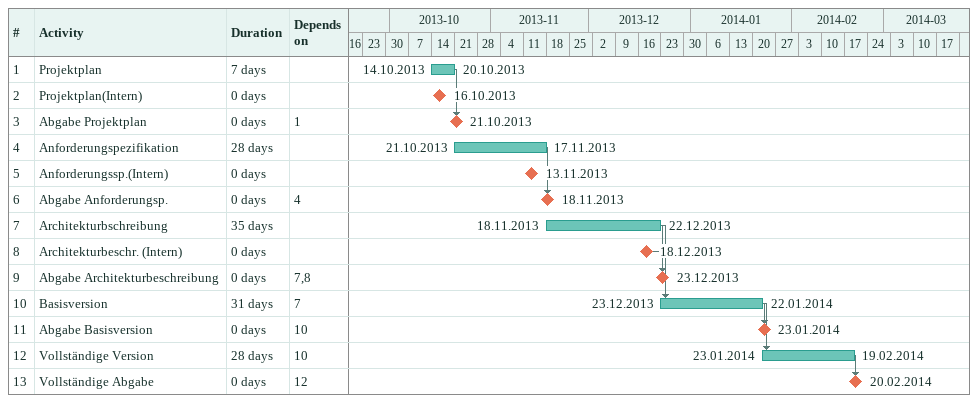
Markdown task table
| ID | Task | Duration | Start | Finish | Predecessors |
|---|---|---|---|---|---|
| 1 | Projektplan | 7d | 2013-10-14 | 2013-10-20 |  |
| 2 | Projektplan(Intern) | 0d | 2013-10-16 | 2013-10-16 |  |
| 3 | Abgabe Projektplan | 0d | 2013-10-21 | 2013-10-21 | 1 |
| 4 | Anforderungspezifikation | 28d | 2013-10-21 | 2013-11-17 |  |
| 5 | Anforderungssp.(Intern) | 0d | 2013-11-13 | 2013-11-13 |  |
| 6 | Abgabe Anforderungsp. | 0d | 2013-11-18 | 2013-11-18 | 4 |
| 7 | Architekturbschreibung | 35d | 2013-11-18 | 2013-12-22 |  |
| 8 | Architekturbeschr. (Intern) | 0d | 2013-12-18 | 2013-12-18 |  |
| 9 | Abgabe Architekturbeschreibung | 0d | 2013-12-23 | 2013-12-23 | 7, 8 |
| 10 | Basisversion | 31d | 2013-12-23 | 2014-01-22 | 7 |
| 11 | Abgabe Basisversion | 0d | 2014-01-23 | 2014-01-23 | 10 |
| 12 | Vollständige Version | 28d | 2014-01-23 | 2014-02-19 | 10 |
| 13 | Vollständige Abgabe | 0d | 2014-02-20 | 2014-02-20 | 12 |
